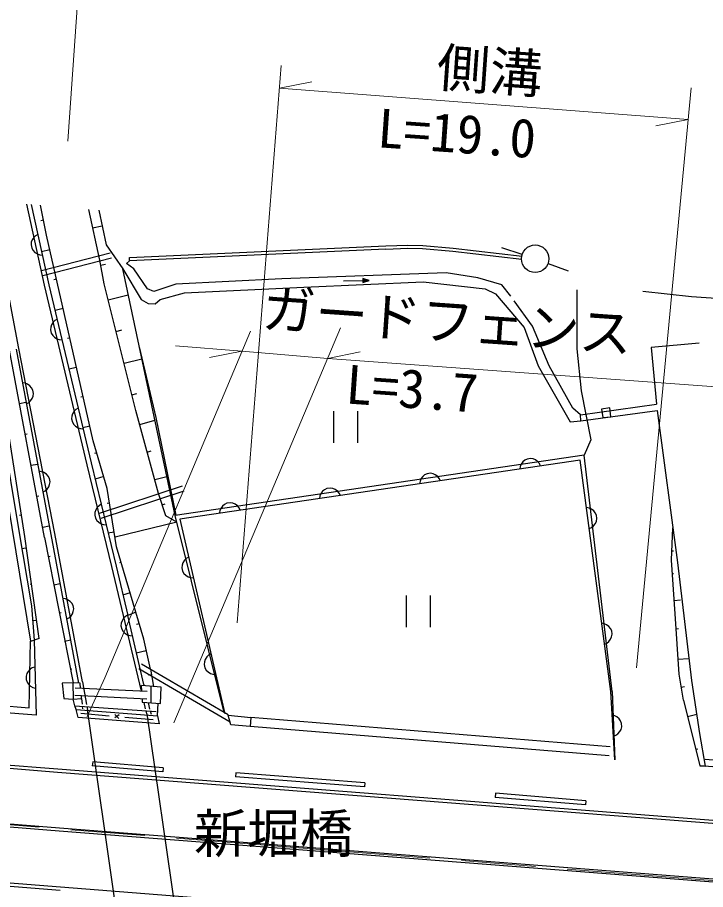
# Model space of a CAD drawing. Units: millimetres, scale not verified. Extents: x 40000 to 680000, y 20000 to 380000.
# Drawn here: x 332072 to 364558, y 285490 to 326666 of the extents above; entities that cross this region are included whole.
import ezdxf
from ezdxf.enums import TextEntityAlignment as Align

# ---------------------------------------------------------------- set-up
doc = ezdxf.new("R2010")
doc.units = ezdxf.units.MM
doc.header["$LTSCALE"] = 1000
doc.linetypes.add('CHAIN', pattern=[18.5, 12, -1.5, 3.5, -1.5])
for name, color, linetype, lineweight in [('M-BGD', 7, 'Continuous', 25), ('M-BMK', 2, 'CHAIN', 13), ('M-STR-HTXT', 7, 'Continuous', 13), ('M-STR-STR1', 1, 'Continuous', 25), ('M-STR-STRC', 7, 'Continuous', 25)]:
    doc.layers.add(name, color=color, linetype=linetype, lineweight=lineweight)
doc.styles.add('ＭＳ ゴシック', font='')
doc.styles.get('ＭＳ ゴシック').set_extended_font_data('MS Gothic')

msp = doc.modelspace()

# ---------------------------------------------------------------- linework, layer by layer
at = {"layer": 'M-BGD'}
for p, q in [((332145, 311040), (330811, 318001)), ((333354, 314023), (332514, 317855)), ((332722, 317837), (333560, 314035)), ((333441, 316387), (333160, 317800)), ((335967, 315204), (335436, 317604)), ((335907, 317564), (336266, 315924)), ((333301, 317093), (333181, 317070)), ((335620, 316725), (336070, 316819)), ((332840, 316280), (332764, 316160)), ((332925, 316360), (332840, 316280)), ((333033, 316425), (332925, 316360)), ((335645, 306673), (333441, 316387)), ((332727, 316050), (332714, 315924)), ((332714, 315924), (332748, 315768)), ((332764, 316160), (332727, 316050)), ((336266, 315924), (337043, 314802)), ((337359, 315324), (349456, 315875)), ((349456, 315875), (350509, 315918)), ((350509, 315918), (351208, 315902)), ((351208, 315902), (352645, 315775)), ((332748, 315768), (332813, 315659)), ((332813, 315659), (332893, 315575)), ((332893, 315575), (333012, 315498)), ((333012, 315498), (333123, 315461)), ((333123, 315461), (333249, 315448)), ((333211, 314719), (336447, 315557)), ((333598, 315693), (333214, 315606)), ((349462, 315725), (337366, 315174)), ((349462, 315725), (350506, 315768)), ((350506, 315768), (351200, 315752)), ((351200, 315752), (352630, 315626)), ((352630, 315626), (355886, 315250)), ((352645, 315775), (355893, 315400)), ((355897, 315476), (354947, 315788)), ((333273, 314477), (336510, 315315)), ((336172, 314087), (335967, 315204)), ((335988, 314966), (336235, 315018)), ((337214, 315054), (337366, 315174)), ((337571, 314791), (337214, 315054)), ((337366, 315174), (337359, 315324)), ((357125, 315051), (358065, 314709)), ((339513, 303153), (337043, 314802)), ((337043, 314802), (337914, 313354)), ((338208, 313854), (337571, 314791)), ((352306, 314606), (344559, 314329)), ((353813, 314372), (352306, 314606)), ((333913, 314305), (333795, 314278)), ((344559, 314329), (339549, 314077)), ((345593, 313925), (351222, 314176)), ((347460, 314237), (348671, 314251)), ((348671, 314251), (348370, 314344)), ((348370, 314344), (348373, 314152)), ((348373, 314152), (348671, 314251)), ((348635, 314251), (348383, 314326)), ((348383, 314326), (348384, 314170)), ((348384, 314170), (348635, 314251)), ((348599, 314250), (348395, 314308)), ((348395, 314308), (348396, 314188)), ((348396, 314188), (348599, 314250)), ((348563, 314250), (348407, 314290)), ((348407, 314290), (348408, 314206)), ((348408, 314206), (348563, 314250)), ((348527, 314249), (348419, 314272)), ((348419, 314272), (348420, 314224)), ((348420, 314224), (348527, 314249)), ((348479, 314249), (348431, 314254)), ((348431, 314254), (348432, 314242)), ((348432, 314242), (348479, 314249)), ((351222, 314176), (354152, 313850)), ((354947, 314042), (353813, 314372)), ((335361, 305549), (333354, 314023)), ((333560, 314035), (335556, 305637)), ((333560, 314035), (335556, 305637)), ((337665, 308101), (336172, 314087)), ((338510, 313720), (338208, 313854)), ((339549, 314077), (338510, 313720)), ((339955, 313668), (345593, 313925)), ((354152, 313850), (354637, 313623)), ((355360, 313500), (354947, 314042)), ((358478, 313800), (358475, 311020)), ((332696, 297213), (330036, 313419)), ((336358, 313338), (337303, 313574)), ((337914, 313354), (338244, 313158)), ((338575, 313150), (338813, 313349)), ((338813, 313349), (339955, 313668)), ((354637, 313623), (355997, 312034)), ((361604, 313736), (363897, 313489)), ((363897, 313489), (365537, 313378)), ((338244, 313158), (338575, 313150)), ((356384, 312088), (355522, 313287)), ((334228, 312918), (333846, 312831)), ((333678, 312154), (333643, 312042)), ((333752, 312274), (333678, 312154)), ((333836, 312356), (333752, 312274)), ((333943, 312422), (333836, 312356)), ((333643, 312042), (333632, 311916)), ((333632, 311916), (333669, 311761)), ((333669, 311761), (333735, 311653)), ((336732, 311842), (336999, 311909)), ((355997, 312034), (356654, 310211)), ((357169, 310213), (356384, 312088)), ((333735, 311653), (333817, 311570)), ((333817, 311570), (333937, 311496)), ((333937, 311496), (334049, 311461)), ((334049, 311461), (334175, 311449)), ((334543, 311530), (334433, 311505)), ((332426, 302165), (331046, 310907)), ((333355, 302107), (331704, 310951)), ((332010, 311002), (333649, 302251)), ((333839, 302307), (332145, 311040)), ((337823, 311114), (338605, 307779)), ((358475, 311020), (358687, 309041)), ((364249, 311283), (361991, 311086)), ((361991, 311086), (362236, 308413)), ((337105, 310345), (337944, 310555)), ((334858, 310142), (334504, 310062)), ((356654, 310211), (358166, 307580)), ((358293, 308224), (357169, 310213)), ((332434, 309391), (332309, 309408)), ((332543, 309351), (332434, 309391)), ((332660, 309271), (332543, 309351)), ((332737, 309183), (332660, 309271)), ((332799, 309073), (332737, 309183)), ((332828, 308916), (332799, 309073)), ((332811, 308790), (332828, 308916)), ((337478, 308849), (337714, 308908)), ((358687, 309041), (359147, 306723)), ((332173, 308443), (332464, 308497)), ((332493, 308425), (332603, 308487)), ((332603, 308487), (332691, 308564)), ((332691, 308564), (332770, 308681)), ((332770, 308681), (332811, 308790)), ((335173, 308755), (335071, 308731)), ((358654, 307897), (362236, 308413)), ((334750, 308075), (334676, 307954)), ((334834, 308156), (334750, 308075)), ((334941, 308223), (334834, 308156)), ((338733, 304192), (337665, 308101)), ((346994, 308083), (346994, 306583)), ((348134, 306583), (348134, 308083)), ((358654, 307897), (358293, 308224)), ((358668, 307618), (362278, 308103)), ((360040, 308229), (359650, 308175)), ((359650, 308175), (359706, 307775)), ((360086, 307805), (360040, 308229)), ((362278, 308103), (363237, 300925)), ((334641, 307843), (334630, 307717)), ((334630, 307717), (334667, 307561)), ((334676, 307954), (334641, 307843)), ((337843, 307449), (338560, 307645)), ((338605, 307779), (339557, 303160)), ((358166, 307580), (358668, 307618)), ((358668, 307618), (358654, 307897)), ((359706, 307775), (360086, 307805)), ((334667, 307561), (334733, 307454)), ((334733, 307454), (334815, 307371)), ((334815, 307371), (334935, 307296)), ((334935, 307296), (335047, 307261)), ((335047, 307261), (335173, 307250)), ((335488, 307367), (335162, 307293)), ((331378, 306991), (332125, 302519)), ((332446, 306983), (332534, 307000)), ((336312, 304429), (335645, 306673)), ((359147, 306723), (358834, 306000)), ((335812, 306112), (335709, 306081)), ((338199, 306147), (338392, 306199)), ((358834, 306000), (339513, 303153)), ((360145, 294846), (358834, 306000)), ((332718, 305523), (333018, 305579)), ((336525, 300745), (335361, 305549)), ((335556, 305637), (336739, 300754)), ((358641, 305762), (339731, 302977)), ((355849, 305573), (355805, 305466)), ((355934, 305687), (355849, 305573)), ((356024, 305761), (355934, 305687)), ((356137, 305818), (356024, 305761)), ((356295, 305841), (356137, 305818)), ((356420, 305819), (356295, 305841)), ((356527, 305774), (356420, 305819)), ((356641, 305690), (356527, 305774)), ((356715, 305600), (356641, 305690)), ((356772, 305487), (356715, 305600)), ((360079, 294840), (358641, 305762)), ((333215, 305220), (333089, 305238)), ((333324, 305180), (333215, 305220)), ((333441, 305100), (333324, 305180)), ((351409, 305122), (351296, 305064)), ((351568, 305145), (351409, 305122)), ((351692, 305123), (351568, 305145)), ((351800, 305078), (351692, 305123)), ((355805, 305466), (355782, 305341)), ((333518, 305013), (333441, 305100)), ((333580, 304902), (333518, 305013)), ((333609, 304745), (333580, 304902)), ((333592, 304620), (333609, 304745)), ((336146, 304990), (335738, 304869)), ((338555, 304844), (339121, 304998)), ((351077, 304769), (351055, 304645)), ((351122, 304877), (351077, 304769)), ((351206, 304991), (351122, 304877)), ((351296, 305064), (351206, 304991)), ((351913, 304994), (351800, 305078)), ((351987, 304903), (351913, 304994)), ((352044, 304791), (351987, 304903)), ((333274, 304255), (333384, 304316)), ((333384, 304316), (333471, 304394)), ((333471, 304394), (333551, 304510)), ((333551, 304510), (333592, 304620)), ((335952, 303266), (339860, 304547)), ((336030, 303029), (339938, 304310)), ((336753, 301674), (336312, 304429)), ((346479, 304294), (346394, 304181)), ((346569, 304368), (346479, 304294)), ((346682, 304425), (346569, 304368)), ((346840, 304449), (346682, 304425)), ((346965, 304427), (346840, 304449)), ((347072, 304382), (346965, 304427)), ((347186, 304297), (347072, 304382)), ((347260, 304207), (347186, 304297)), ((332991, 304063), (333082, 304080)), ((339071, 303130), (338733, 304192)), ((346350, 304073), (346328, 303949)), ((346394, 304181), (346350, 304073)), ((347317, 304094), (347260, 304207)), ((335839, 303532), (335766, 303412)), ((335922, 303614), (335839, 303532)), ((336030, 303681), (335922, 303614)), ((336422, 303740), (336302, 303721)), ((338902, 303661), (339043, 303706)), ((341667, 303485), (341622, 303377)), ((341751, 303598), (341667, 303485)), ((341842, 303672), (341751, 303598)), ((341954, 303729), (341842, 303672)), ((342113, 303752), (341954, 303729)), ((342237, 303730), (342113, 303752)), ((342345, 303686), (342237, 303730)), ((342458, 303601), (342345, 303686)), ((342532, 303511), (342458, 303601)), ((342589, 303398), (342532, 303511)), ((359059, 303503), (358935, 303527)), ((359166, 303457), (359059, 303503)), ((332234, 303168), (332170, 303158)), ((335731, 303300), (335720, 303174)), ((335720, 303174), (335758, 303019)), ((335766, 303412), (335731, 303300)), ((339589, 302829), (339071, 303130)), ((341838, 293856), (339513, 303153)), ((341622, 303377), (341600, 303252)), ((359279, 303371), (359166, 303457)), ((359351, 303279), (359279, 303371)), ((359406, 303166), (359351, 303279)), ((359427, 303007), (359406, 303166)), ((333264, 302603), (333572, 302661)), ((335758, 303019), (335825, 302912)), ((335825, 302912), (335907, 302829)), ((335907, 302829), (336028, 302755)), ((336028, 302755), (336139, 302720)), ((336139, 302720), (336265, 302710)), ((339589, 302829), (336680, 302127)), ((339731, 302977), (341856, 293783)), ((359179, 302591), (359271, 302664)), ((359271, 302664), (359357, 302776)), ((359357, 302776), (359403, 302883)), ((359403, 302883), (359427, 303007)), ((332125, 302519), (332739, 298881)), ((333649, 302251), (334948, 295236)), ((335143, 295295), (333839, 302307)), ((336643, 302363), (336343, 302315)), ((359066, 302536), (359179, 302591)), ((362943, 301039), (363018, 302568)), ((333102, 297346), (332426, 302165)), ((333355, 302107), (334699, 295244)), ((332469, 301611), (332282, 301584)), ((337663, 298585), (336753, 301674)), ((362964, 301483), (363048, 301479)), ((333529, 301209), (333621, 301226)), ((339954, 301037), (339879, 300917)), ((340038, 301118), (339954, 301037)), ((340146, 301184), (340038, 301118)), ((363129, 298514), (362943, 301039)), ((337925, 294857), (336525, 300745)), ((336739, 300754), (337278, 298437)), ((336966, 300947), (336882, 300923)), ((339843, 300806), (339831, 300680)), ((339831, 300680), (339867, 300524)), ((339879, 300917), (339843, 300806)), ((363237, 300925), (363893, 295368)), ((339867, 300524), (339933, 300416)), ((339933, 300416), (340014, 300332)), ((340014, 300332), (340134, 300257)), ((340134, 300257), (340245, 300221)), ((340245, 300221), (340371, 300210)), ((362989, 300408), (363051, 300412)), ((332722, 299905), (332677, 299899)), ((333786, 299879), (334085, 299937)), ((337392, 299495), (337035, 299390)), ((350431, 299377), (350431, 297877)), ((351571, 297877), (351571, 299377)), ((334333, 299218), (334207, 299235)), ((334442, 299177), (334333, 299218)), ((334558, 299097), (334442, 299177)), ((334635, 299009), (334558, 299097)), ((334697, 298899), (334635, 299009)), ((363082, 299145), (363368, 299167)), ((332739, 298881), (332855, 297268)), ((334043, 298550), (334131, 298567)), ((334667, 298507), (334708, 298616)), ((334726, 298741), (334697, 298899)), ((334708, 298616), (334726, 298741)), ((337663, 298585), (337278, 298437)), ((338032, 297315), (337663, 298585)), ((332976, 298199), (332790, 298172)), ((334389, 298252), (334500, 298313)), ((334500, 298313), (334587, 298390)), ((334587, 298390), (334667, 298507)), ((337008, 298179), (336972, 298068)), ((337083, 298299), (337008, 298179)), ((337166, 298380), (337083, 298299)), ((337274, 298446), (337166, 298380)), ((338036, 295165), (337278, 298437)), ((363308, 295660), (363129, 298514)), ((336972, 298068), (336960, 297942)), ((336960, 297942), (336996, 297786)), ((336996, 297786), (337062, 297679)), ((337819, 298042), (337688, 298003)), ((359779, 298042), (359654, 298066)), ((359886, 297996), (359779, 298042)), ((359998, 297910), (359886, 297996)), ((360070, 297818), (359998, 297910)), ((360126, 297705), (360070, 297818)), ((360147, 297546), (360126, 297705)), ((363174, 297801), (363288, 297808)), ((333102, 297346), (332855, 297268)), ((337062, 297679), (337144, 297595)), ((337144, 297595), (337264, 297520)), ((337264, 297520), (337375, 297484)), ((337375, 297484), (337500, 297472)), ((338359, 295893), (338032, 297315)), ((359990, 297203), (360076, 297315)), ((360076, 297315), (360123, 297422)), ((360123, 297422), (360147, 297546)), ((332630, 294069), (332688, 297221)), ((332688, 297221), (332855, 297268)), ((332688, 297221), (332696, 297213)), ((332855, 297268), (332951, 293722)), ((334300, 297220), (334587, 297276)), ((359785, 297075), (359899, 297130)), ((359899, 297130), (359990, 297203)), ((338147, 296756), (337682, 296659)), ((341008, 296476), (340933, 296356)), ((341092, 296557), (341008, 296476)), ((341200, 296623), (341092, 296557)), ((337929, 296150), (342018, 293750)), ((340897, 296245), (340885, 296119)), ((340885, 296119), (340921, 295963)), ((340933, 296356), (340897, 296245)), ((363263, 296374), (363750, 296404)), ((332518, 295685), (332481, 295564)), ((332575, 295786), (332518, 295685)), ((332672, 295889), (332575, 295786)), ((332771, 295952), (332672, 295889)), ((332890, 295995), (332771, 295952)), ((334557, 295891), (334642, 295907)), ((337803, 295935), (342109, 293407)), ((338359, 295893), (338494, 295077)), ((340921, 295963), (340987, 295855)), ((340987, 295855), (341068, 295771)), ((341068, 295771), (341188, 295696)), ((341188, 295696), (341299, 295660)), ((341299, 295660), (341425, 295648)), ((363509, 294440), (363308, 295660)), ((280399, 295296), (333964, 291036)), ((280411, 295445), (333976, 291186)), ((332481, 295564), (332485, 295404)), ((332485, 295404), (332529, 295285)), ((332529, 295285), (332591, 295186)), ((334685, 295243), (334183, 295227)), ((334183, 295227), (334263, 294514)), ((335031, 295233), (334685, 295243)), ((334685, 295243), (334706, 294474)), ((335054, 294996), (335031, 295233)), ((335143, 295295), (335333, 294230)), ((338378, 295636), (338249, 295609)), ((363893, 295368), (364275, 292852)), ((332591, 295186), (332694, 295089)), ((332694, 295089), (332796, 295032)), ((332796, 295032), (332917, 294995)), ((338198, 294835), (334797, 294999)), ((338863, 295041), (337936, 295130)), ((337944, 294862), (337936, 295130)), ((338036, 295165), (338048, 295119)), ((338365, 295089), (338371, 294309)), ((338820, 294276), (338863, 295041)), ((360272, 291623), (360079, 294840)), ((360145, 294846), (360272, 291623)), ((363409, 295050), (363565, 295076)), ((326481, 294609), (332630, 294069)), ((334263, 294514), (334706, 294474)), ((334706, 294474), (335102, 294506)), ((334780, 294169), (334706, 294474)), ((338181, 294485), (334780, 294649)), ((335102, 294506), (335089, 294634)), ((335102, 294506), (335131, 294244)), ((337956, 294496), (337960, 294339)), ((363509, 294440), (364294, 291338)), ((332951, 293722), (326459, 294257)), ((334843, 293997), (334780, 294169)), ((334780, 294169), (338627, 293894)), ((334843, 293997), (338679, 293693)), ((334932, 293608), (334843, 293997)), ((335166, 294017), (335141, 294151)), ((335351, 294128), (335376, 293990)), ((337960, 294339), (338820, 294276)), ((338122, 294030), (338053, 294320)), ((338327, 294015), (338251, 294318)), ((338679, 293693), (338721, 294283)), ((338765, 293310), (334932, 293608)), ((335063, 293814), (336395, 293696)), ((336875, 293734), (336662, 293592)), ((336676, 293751), (336861, 293574)), ((337142, 293630), (338474, 293512)), ((338178, 293793), (338146, 293930)), ((338393, 293754), (338355, 293905)), ((338679, 293693), (338765, 293310)), ((342148, 293260), (342024, 293726)), ((342024, 293726), (343093, 293620)), ((343093, 293620), (343057, 293192)), ((360050, 292227), (343093, 293620)), ((360268, 293698), (360146, 293730)), ((360371, 293644), (360268, 293698)), ((360477, 293550), (360371, 293644)), ((363706, 293664), (364149, 293776)), ((343057, 293192), (342148, 293260)), ((360015, 291799), (343057, 293192)), ((360543, 293454), (360477, 293550)), ((360590, 293336), (360543, 293454)), ((360567, 293054), (360600, 293176)), ((360600, 293176), (360590, 293336)), ((360206, 292732), (360323, 292779)), ((360323, 292779), (360419, 292845)), ((360419, 292845), (360513, 292951)), ((360513, 292951), (360567, 293054)), ((364275, 292852), (364543, 291321)), ((364098, 292113), (364189, 292136)), ((289973, 291756), (334049, 288261)), ((289985, 291906), (334060, 288411)), ((335624, 291527), (335607, 291328)), ((338954, 291245), (335624, 291527)), ((364536, 291647), (374908, 290818)), ((333976, 291186), (365303, 288743)), ((338938, 291046), (335607, 291328)), ((338954, 291245), (338938, 291046)), ((385899, 289616), (364294, 291338)), ((364294, 291338), (364543, 291321)), ((333964, 291036), (365292, 288594)), ((342375, 291004), (342360, 290805)), ((348457, 290334), (342360, 290805)), ((348472, 290533), (342375, 291004)), ((348472, 290533), (348457, 290334)), ((354635, 290038), (354619, 289839)), ((358904, 289685), (354635, 290038)), ((358887, 289486), (354619, 289839)), ((358904, 289685), (358887, 289486)), ((289205, 289161), (334107, 285617)), ((289193, 289011), (334095, 285468)), ((334049, 288261), (387015, 284121)), ((334060, 288411), (387027, 284271)), ((334107, 285617), (386410, 281520))]:
    msp.add_line(p, q, dxfattribs=at)
msp.add_circle((356514, 315273), 650, dxfattribs=at)
at = {"layer": 'M-BMK'}
msp.add_line((369987, 285513), (271090, 293346), dxfattribs=at)
at = {"layer": 'M-STR-HTXT'}
for p, q in [((334456, 320820), (335953, 342235)), ((342448, 298089), (344530, 324399)), ((344445, 323329), (345973, 323633)), ((344445, 323329), (363742, 321847)), ((363883, 323342), (361293, 295959)), ((363742, 321847), (362214, 321543)), ((336197, 295484), (343069, 311861)), ((347329, 312012), (339448, 293369)), ((347329, 312012), (339448, 293369)), ((342668, 310904), (339531, 311163)), ((342668, 310904), (341138, 310609)), ((342668, 310904), (346720, 310570)), ((346720, 310570), (348246, 310879)), ((346720, 310570), (370205, 308852)), ((335358, 293655), (336197, 295484))]:
    msp.add_line(p, q, dxfattribs=at)
at = {"layer": 'M-STR-STR1'}
for p, q in [((336776, 284252), (335376, 293990)), ((338178, 293793), (339598, 284022))]:
    msp.add_line(p, q, dxfattribs=at)
at = {"layer": 'M-STR-STRC'}
for p, q in [((335624, 291527), (335607, 291328)), ((338954, 291245), (335624, 291527)), ((338938, 291046), (335607, 291328)), ((338954, 291245), (338938, 291046)), ((342375, 291004), (342360, 290805)), ((348457, 290334), (342360, 290805)), ((348472, 290533), (342375, 291004)), ((348472, 290533), (348457, 290334)), ((354635, 290038), (354619, 289839)), ((358904, 289685), (354635, 290038)), ((358887, 289486), (354619, 289839)), ((358904, 289685), (358887, 289486))]:
    msp.add_line(p, q, dxfattribs=at)

# ---------------------------------------------------------------- texts
at = {"layer": 'M-STR-HTXT', "style": 'ＭＳ ゴシック'}
for s, p in [('側溝', (351778, 322867)), ('L=19.0', (348984, 319993)), ('ガードフェンス', (343537, 311482)), ('L=3.7', (347488, 307897))]:
    msp.add_text(s, height=1833, rotation=356, dxfattribs=at).set_placement(p, align=Align.BOTTOM_LEFT)
at = {"layer": 'M-STR-STR1', "style": 'ＭＳ ゴシック'}
msp.add_text('新堀橋', height=1833, dxfattribs=at).set_placement((340407, 286675), align=Align.BOTTOM_LEFT)

doc.saveas('drawing.dxf')
